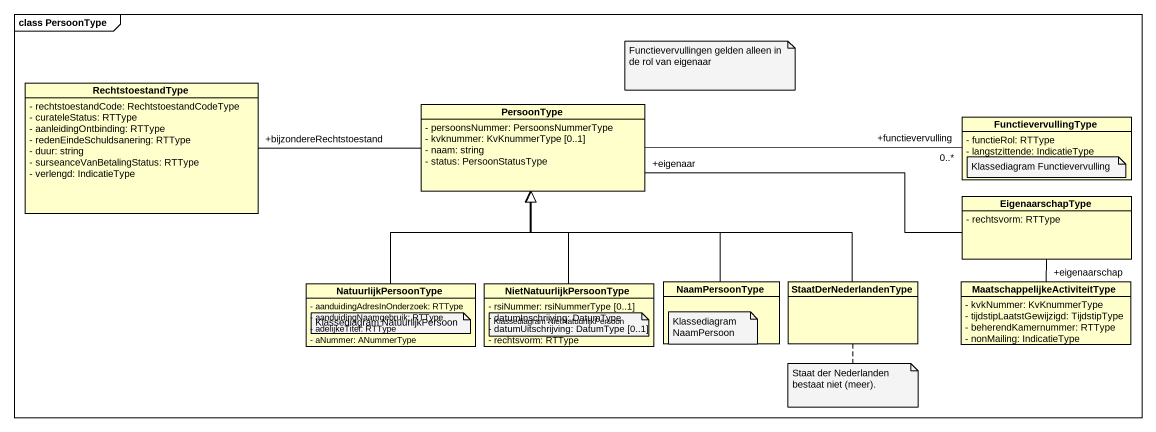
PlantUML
@startuml
mainframe class PersoonType
hide circle
hide empty members
skinparam classAttributeIconSize 0
class RechtstoestandType {
  - rechtstoestandCode: RechtstoestandCodeType
  - curateleStatus: RTType
  - aanleidingOntbinding: RTType
  - redenEindeSchuldsanering: RTType
  - duur: string
  - surseanceVanBetalingStatus: RTType
  - verlengd: IndicatieType
}
class PersoonType {
  - persoonsNummer: PersoonsNummerType
  - kvknummer: KvKnummerType [0..1]
  - naam: string
  - status: PersoonStatusType
}
class FunctievervullingType {
  - functieRol: RTType
  - langstzittende: IndicatieType
}
class EigenaarschapType {
  - rechtsvorm: RTType
}
class NatuurlijkPersoonType {
  - aanduidingAdresInOnderzoek: RTType
  - aanduidingNaamgebruik: RTType
  - adelijkeTitel: RTType
  - aNummer: ANummerType
}
class NietNatuurlijkPersoonType {
  - rsiNummer: rsiNummerType [0..1]
  - datumInschrijving: DatumType
  - datumUitschrijving: DatumType [0..1]
  - rechtsvorm: RTType
}
class NaamPersoonType
class StaatDerNederlandenType
class "MaatschappelijkeActiviteitType" as MaatschappelijkeActiviteitTy {
  - kvkNummer: KvKnummerType
  - tijdstipLaatstGewijzigd: TijdstipType
  - beherendKamernummer: RTType
  - nonMailing: IndicatieType
}
PersoonType -left- "+bijzondereRechtstoestand" RechtstoestandType
PersoonType -right- "+functievervulling\n0..*" FunctievervullingType
EigenaarschapType -left- "+eigenaar" PersoonType
NatuurlijkPersoonType -up-|> PersoonType
NietNatuurlijkPersoonType -up-|> PersoonType
NaamPersoonType -up-|> PersoonType
StaatDerNederlandenType -left-|> PersoonType
MaatschappelijkeActiviteitTy -up- "+eigenaarschap" EigenaarschapType
note as N1
  Functievervullingen gelden alleen in de rol van eigenaar
end note
note as N2
  Klassediagram Functievervulling
end note
note as N3
  Klassediagram NatuurlijkPersoon
end note
note as N4
  Klassediagram NietNatuurlijkPersoon
end note
note as N5
  Klassediagram NaamPersoon
end note
note bottom of StaatDerNederlandenType : Staat der Nederlanden bestaat niet (meer).
@enduml
